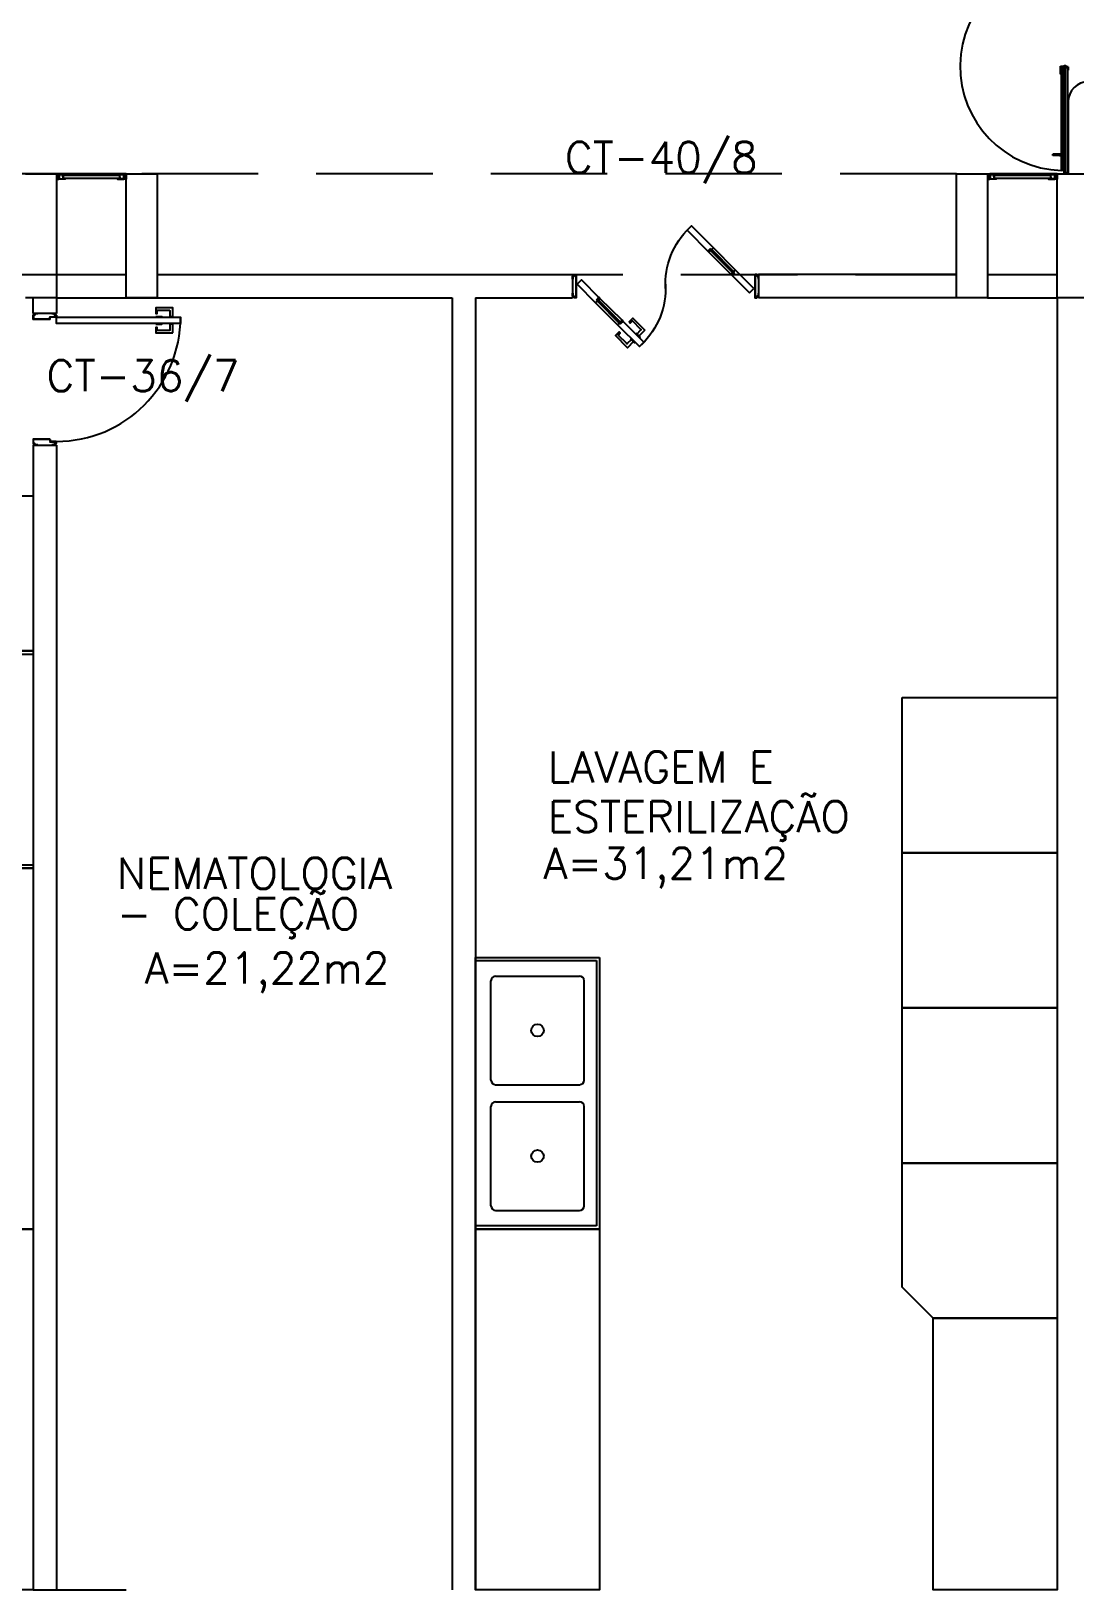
# Model space of a CAD drawing. Header units: millimetres. Extents: x 2128 to 2646, y 1972 to 2207.
# Drawn here: x 2352.65 to 2359.37, y 2037.52 to 2047.56 of the extents above; entities that cross this region are included whole.
import ezdxf

# ---------------------------------------------------------------- set-up
doc = ezdxf.new("R2010")
doc.units = ezdxf.units.MM
doc.linetypes.add('HIDDEN', pattern=[0.375, 0.25, -0.125])
for name, color, linetype in [('AR-ALV', 2, 'Continuous'), ('AR-BANCADAS', 1, 'Continuous'), ('AR-CORRIMAO-V', 52, 'Continuous'), ('AR-ESQ', 1, 'Continuous'), ('AR-ESTC', 3, 'Continuous'), ('AR-PORTA', 1, 'Continuous'), ('AR-PROJ', 1, 'HIDDEN'), ('AR-VIDRO', 2, 'Continuous'), ('BC- VISTA', 1, 'Continuous'), ('BC-CUBA', 1, 'Continuous'), ('COZ1', 1, 'Continuous'), ('DT-ESQ-BAGUETE-C', 1, 'Continuous'), ('DT-ESQ-PERFIL CADEIRA-C', 2, 'Continuous'), ('DT-ESQ-PERFIL CADEIRA-V', 2, 'Continuous'), ('DT-ESQ-VENEZIANA-C', 1, 'Continuous'), ('DT-ESQ-VENEZIANA-V', 1, 'Continuous'), ('ENDEREÇO', 2, 'Continuous'), ('maçaneta', 1, 'Continuous'), ('montantes', 1, 'Continuous'), ('mov', 1, 'Continuous'), ('PLAT-CONG', 7, 'Continuous'), ('PM-PERFIL U-C', 2, 'Continuous'), ('PM-VIDRO', 2, 'Continuous'), ('pm1', 2, 'Continuous'), ('pm2', 2, 'Continuous'), ('TEXTO', 2, 'Continuous'), ('Área', 2, 'Continuous')]:
    doc.layers.add(name, color=color, linetype=linetype)
doc.styles.add('UNB-100', font='simplex.shx', dxfattribs={"height": 0.2})
doc.styles.add('UNB1-100', font='simplex.shx', dxfattribs={"height": 0.2})

# ---------------------------------------------------------------- blocks, each defined once
blk = doc.blocks.new('CUBApnt-01P')
at = {"layer": 'COZ1'}
for p, q in [((-0.35, -0.1305), (-0.35, -0.6705)), ((-0.32, -0.1005), (0.32, -0.1005)), ((0.35, -0.1305), (0.35, -0.6705)), ((-0.32, -0.7005), (0.32, -0.7005))]:
    blk.add_line(p, q, dxfattribs=at)
blk.add_circle((0, -0.4005), 0.04, dxfattribs=at)
for centre, start, end in [((-0.32, -0.1305), 90, 180), ((0.32, -0.1305), 0, 90), ((-0.32, -0.6705), 180, 270), ((0.32, -0.6705), 270, 0)]:
    blk.add_arc(centre, 0.03, start, end, dxfattribs=at)
blk = doc.blocks.new('BCP04')
at = {"layer": 'BC- VISTA'}
for p, q in [((0, -0.02), (0.78, -0.02)), ((0.78, -0.02), (0.78, -1.73)), ((0.78, -1.73), (0, -1.73))]:
    blk.add_line(p, q, dxfattribs=at)
blk.add_lwpolyline([(0.8, 0), (0.8, -1.75), (0, -1.75), (0, 0)], close=True, dxfattribs=at)
at = {"layer": 'BC-CUBA', "rotation": 90}
for p in [(0, -0.47), (0, -1.28)]:
    blk.add_blockref('CUBApnt-01P', p, dxfattribs=at)
blk = doc.blocks.new('BCP17')
at = {"layer": 'BC- VISTA'}
blk.add_lwpolyline([(0.8, 0), (0.8, -2.325), (0, -2.325), (0, 0)], close=True, dxfattribs=at)
blk = doc.blocks.new('BCP16')
at = {"layer": 'BC- VISTA'}
blk.add_lwpolyline([(0.8, 0), (0.8, -1.75), (0, -1.75), (0, 0)], close=True, dxfattribs=at)
blk = doc.blocks.new('BCP26')
at = {"layer": 'BC- VISTA'}
blk.add_lwpolyline([(0, -0.8), (0, 0), (1, 0), (1, -1), (0.2, -1)], close=True, dxfattribs=at)
blk = doc.blocks.new('BCP02')
at = {"layer": 'BC- VISTA'}
for p, q in [((0, -0.02), (0.78, -0.02)), ((0.78, -0.02), (0.78, -1.38)), ((0.78, -1.38), (0, -1.38))]:
    blk.add_line(p, q, dxfattribs=at)
blk.add_lwpolyline([(0.8, 0), (0.8, -1.4), (0, -1.4), (0, 0)], close=True, dxfattribs=at)
blk = doc.blocks.new('EF01-P')
at = {"layer": 'DT-ESQ-BAGUETE-C', "ltscale": 0.1}
for points in [[(0.002, 0.035), (0.015, 0.035), (0.015, 0.033), (0.002, 0.033), (0.002, 0.005), (0.015, 0.005), (0.015, 0.004), (0.002, 0.004, -0.414214), (0, 0.005), (0, 0.033, -0.414214)], [(0.448, 0.035), (0.435, 0.035), (0.435, 0.033), (0.448, 0.033), (0.448, 0.005), (0.435, 0.005), (0.435, 0.004), (0.448, 0.004, 0.414214), (0.45, 0.005), (0.45, 0.033, 0.414214)]]:
    blk.add_lwpolyline(points, format="xyb", close=True, dxfattribs=at)
at = {"layer": 'DT-ESQ-PERFIL CADEIRA-C', "ltscale": 0.1}
for points in [[(0.01, 0.002), (0.01, 0.003), (0.002, 0.003, 1), (0.002, 0), (0.015, 0, 0.414214), (0.016, 0.002), (0.016, 0.033), (0.043, 0.033)], [(0.043, 0.006), (0.018, 0.006), (0.018, 0.016), (0.016, 0.016), (0.016, 0.006, 0.414214), (0.018, 0.005), (0.043, 0.005), (0.056, 0.005, 1), (0.056, 0.008), (0.043, 0.008), (0.043, 0.02), (0.043, 0.032), (0.056, 0.032, 1), (0.056, 0.035), (0.043, 0.035), (0.016, 0.035, 0.414214), (0.015, 0.033), (0.015, 0.002), (0.002, 0.002)], [(0.041, 0.02), (0.041, 0.032, -0.414214), (0.043, 0.033), (0.056, 0.033)], [(0.041, 0.02), (0.041, 0.008, 0.414214), (0.043, 0.006), (0.056, 0.006)], [(0.407, 0.006), (0.432, 0.006), (0.432, 0.016), (0.433, 0.016), (0.433, 0.006, -0.414214), (0.432, 0.005), (0.407, 0.005), (0.394, 0.005, -1), (0.394, 0.008), (0.407, 0.008), (0.407, 0.02), (0.407, 0.032), (0.394, 0.032, -1), (0.394, 0.035), (0.407, 0.035), (0.433, 0.035, -0.414214), (0.435, 0.033), (0.435, 0.002), (0.448, 0.002)], [(0.408, 0.02), (0.408, 0.032, 0.414214), (0.407, 0.033), (0.394, 0.033)], [(0.408, 0.02), (0.408, 0.008, -0.414214), (0.407, 0.006), (0.394, 0.006)], [(0.44, 0.002), (0.44, 0.003), (0.448, 0.003, -1), (0.448, 0), (0.435, 0, -0.414214), (0.433, 0.002), (0.433, 0.033), (0.407, 0.033)]]:
    blk.add_lwpolyline(points, format="xyb", dxfattribs=at)
at = {"layer": 'DT-ESQ-PERFIL CADEIRA-V', "ltscale": 0.1}
blk.add_line((0.015, 0), (0.435, 0), dxfattribs=at)
at = {"layer": 'DT-ESQ-VENEZIANA-C', "ltscale": 0.1}
for p, q in [((0.043, 0.011), (0.407, 0.011)), ((0.043, 0.009), (0.407, 0.009))]:
    blk.add_line(p, q, dxfattribs=at)
at = {"layer": 'DT-ESQ-VENEZIANA-V', "ltscale": 0.1}
blk.add_line((0.043, 0.031), (0.407, 0.031), dxfattribs=at)
blk = doc.blocks.new('PV1')
at = {"layer": 'AR-VIDRO'}
for p, q in [((0.682, 0.02), (0.005, 0.02)), ((0.682, 0.005), (0.005, 0.005)), ((0.022, 0.044), (0.022, 0.029)), ((0.022, 0.044), (0.688, 0.044)), ((0.022, 0.029), (0.688, 0.029)), ((2.703, 0.044), (2.037, 0.044)), ((2.703, 0.029), (2.037, 0.029)), ((2.043, 0.02), (2.72, 0.02)), ((2.043, 0.005), (2.72, 0.005)), ((2.703, 0.044), (2.703, 0.029))]:
    blk.add_line(p, q, dxfattribs=at)
at = {"layer": 'maçaneta'}
for p, q in [((0.112, 0.044), (0.112, 0.049)), ((0.112, 0.049), (0.132, 0.049)), ((0.117, 0.099), (0.127, 0.099)), ((0.117, 0.049), (0.117, 0.099)), ((0.127, 0.049), (0.127, 0.099)), ((0.132, 0.044), (0.132, 0.049)), ((2.613, 0.049), (2.593, 0.049)), ((2.593, 0.044), (2.593, 0.049)), ((2.598, 0.049), (2.598, 0.099)), ((2.608, 0.099), (2.598, 0.099)), ((2.608, 0.049), (2.608, 0.099)), ((2.613, 0.044), (2.613, 0.049))]:
    blk.add_line(p, q, dxfattribs=at)
at = {"layer": 'montantes'}
for p, q in [((0, 0), (0, 0.025)), ((0, 0.025), (0.02, 0.025)), ((0, 0), (0.02, 0)), ((0.005, 0.005), (0.005, 0.02)), ((0.02, 0.02), (0.02, 0.025)), ((0.02, 0), (0.02, 0.005)), ((0.642, 0.049), (0.693, 0.049)), ((0.642, 0.025), (0.693, 0.025)), ((0.688, 0.025), (0.668, 0.025)), ((0.668, 0.02), (0.668, 0.025)), ((0.668, 0), (0.668, 0.005)), ((0.688, 0), (0.668, 0)), ((0.682, 0.005), (0.682, 0.02)), ((0.688, 0.044), (0.688, 0.029)), ((0.688, 0), (0.688, 0.025)), ((0.693, 0.049), (0.693, 0.025)), ((2.032, 0.049), (2.032, 0.025)), ((2.082, 0.049), (2.032, 0.049)), ((2.082, 0.025), (2.032, 0.025)), ((2.037, 0.044), (2.037, 0.029)), ((2.037, 0.025), (2.057, 0.025)), ((2.037, 0), (2.037, 0.025)), ((2.037, 0), (2.057, 0)), ((2.043, 0.005), (2.043, 0.02)), ((2.057, 0.02), (2.057, 0.025)), ((2.057, 0), (2.057, 0.005)), ((2.705, 0.02), (2.705, 0.025)), ((2.725, 0.025), (2.705, 0.025)), ((2.705, 0), (2.705, 0.005)), ((2.725, 0), (2.705, 0)), ((2.72, 0.005), (2.72, 0.02)), ((2.725, 0), (2.725, 0.025))]:
    blk.add_line(p, q, dxfattribs=at)
for centre in [(0.693, 0.02), (2.032, 0.02)]:
    blk.add_circle(centre, 0.005, dxfattribs=at)
for centre, start, end in [((0.642, 0.044), 90, 180), ((0.642, 0.03), 180, 270), ((2.082, 0.044), 0, 90), ((2.082, 0.03), 270, 0)]:
    blk.add_arc(centre, 0.005, start, end, dxfattribs=at)
at = {"layer": 'mov'}
for centre, start, end in [((0.692, 0.025), 0, 178.3547), ((2.033, 0.025), 1.6453, 180)]:
    blk.add_arc(centre, 0.671, start, end, dxfattribs=at)
blk = doc.blocks.new('PM7B')
at = {"layer": 'maçaneta'}
for points in [[(0.732, -0.208), (0.771, -0.247), (0.785, -0.233), (0.758, -0.206, -0.414214), (0.758, -0.204), (0.813, -0.148), (0.827, -0.162), (0.834, -0.155), (0.81, -0.13)], [(0.806, -0.282), (0.845, -0.321), (0.923, -0.243), (0.898, -0.219), (0.891, -0.226), (0.905, -0.24), (0.849, -0.295, -0.414214), (0.847, -0.295), (0.82, -0.268)], [(0.845, -0.321), (0.806, -0.282), (0.82, -0.268), (0.847, -0.295, 0.414214), (0.849, -0.295), (0.905, -0.24), (0.891, -0.226), (0.898, -0.219), (0.923, -0.243)]]:
    blk.add_lwpolyline(points, format="xyb", close=True, dxfattribs=at)
for points in [[(0.792, -0.226), (0.764, -0.254), (0.767, -0.258), (0.795, -0.229)], [(0.792, -0.226), (0.764, -0.254), (0.767, -0.258), (0.795, -0.229)], [(0.827, -0.261), (0.799, -0.289), (0.795, -0.286), (0.824, -0.258)], [(0.827, -0.261), (0.799, -0.289), (0.795, -0.286), (0.824, -0.258)]]:
    blk.add_lwpolyline(points, close=True, dxfattribs=at)
at = {"layer": 'mov'}
for centre, start, end in [((0.099, 0.089), 356.8029, 46.3992), ((1.101, 0.061), 176.8029, 226.3992)]:
    blk.add_arc(centre, 0.501, start, end, dxfattribs=at)
at = {"layer": 'PM-PERFIL U-C'}
for p, q in [((0, 0.12), (0, 0.139)), ((0.002, 0.12), (0, 0.12)), ((0.001, 0.14), (0.01, 0.14)), ((0.01, 0.138), (0.002, 0.138)), ((0.002, 0.138), (0.002, 0.12)), ((0.01, 0.14), (0.01, 0.149)), ((0.012, 0.15), (0.023, 0.15)), ((0.023, 0.148), (0.012, 0.148)), ((0.012, 0.148), (0.012, 0.14)), ((0.023, 0.148), (0.023, 0.002)), ((0.025, 0.149), (0.025, 0.001)), ((1.175, 0.149), (1.175, 0.001)), ((1.188, 0.15), (1.176, 0.15)), ((1.177, 0.148), (1.188, 0.148)), ((1.177, 0.148), (1.177, 0.002)), ((1.188, 0.148), (1.188, 0.14)), ((1.189, 0.138), (1.198, 0.138)), ((1.19, 0.14), (1.19, 0.149)), ((1.198, 0.14), (1.19, 0.14)), ((1.198, 0.138), (1.198, 0.12)), ((1.198, 0.12), (1.2, 0.12)), ((1.2, 0.12), (1.2, 0.139)), ((0, 0.012), (0, 0.03)), ((0, 0.03), (0.002, 0.03)), ((0.01, 0.01), (0.001, 0.01)), ((0.002, 0.03), (0.002, 0.012)), ((0.002, 0.012), (0.01, 0.012)), ((0.01, 0.001), (0.01, 0.01)), ((0.012, 0.01), (0.012, 0.002)), ((0.012, 0.002), (0.023, 0.002)), ((0.023, 0), (0.012, 0)), ((1.188, 0.002), (1.177, 0.002)), ((1.176, 0), (1.188, 0)), ((1.188, 0.01), (1.188, 0.002)), ((1.198, 0.012), (1.189, 0.012)), ((1.19, 0.01), (1.198, 0.01)), ((1.19, 0.001), (1.19, 0.01)), ((1.198, 0.03), (1.198, 0.012)), ((1.2, 0.03), (1.198, 0.03)), ((1.2, 0.012), (1.2, 0.03))]:
    blk.add_line(p, q, dxfattribs=at)
for centre, start, end in [((0.001, 0.139), 90, 180), ((0.012, 0.149), 90, 180), ((0.01, 0.14), 270, 0), ((0.023, 0.149), 0, 90), ((1.176, 0.149), 90, 180), ((1.188, 0.149), 0, 90), ((1.189, 0.14), 180, 270), ((1.198, 0.139), 0, 90), ((0.001, 0.012), 180, 270), ((0.01, 0.01), 0, 90), ((0.012, 0.001), 180, 270), ((0.023, 0.001), 269.9386, 0), ((1.176, 0.001), 180, 270.0614), ((1.189, 0.01), 90, 180), ((1.188, 0.001), 270, 0), ((1.198, 0.012), 270, 0)]:
    blk.add_arc(centre, 0.0015, start, end, dxfattribs=at)
at = {"layer": 'PM-VIDRO'}
for p, q in [((0.161, 0.171), (0.302, 0.312)), ((0.309, 0.305), (0.168, 0.164)), ((0.891, -0.155), (1.032, -0.014)), ((1.039, -0.021), (0.898, -0.162))]:
    blk.add_line(p, q, dxfattribs=at)
at = {"layer": 'pm1'}
for p, q in [((0.302, 0.312), (0.291, 0.323)), ((0.302, 0.312), (0.309, 0.319)), ((0.327, 0.302), (0.309, 0.319)), ((0.316, 0.312), (0.309, 0.305)), ((0.32, 0.294), (0.309, 0.305)), ((0.327, 0.302), (0.32, 0.294)), ((0.03, 0.061), (0.15, 0.181)), ((0.178, 0.153), (0.058, 0.033)), ((0.15, 0.181), (0.161, 0.171)), ((0.154, 0.164), (0.161, 0.171)), ((0.171, 0.146), (0.154, 0.164)), ((0.168, 0.164), (0.161, 0.157)), ((0.168, 0.164), (0.178, 0.153)), ((0.178, 0.153), (0.171, 0.146)), ((0.058, 0.033), (0.03, 0.061)), ((1.022, -0.003), (1.029, 0.004)), ((1.029, 0.004), (1.046, -0.014)), ((1.032, -0.014), (1.039, -0.007)), ((1.046, -0.014), (1.039, -0.021)), ((0.873, -0.152), (0.88, -0.144)), ((0.873, -0.152), (0.891, -0.169)), ((0.88, -0.144), (0.891, -0.155)), ((0.884, -0.162), (0.891, -0.155)), ((0.898, -0.162), (0.891, -0.169)), ((0.898, -0.162), (0.909, -0.173))]:
    blk.add_line(p, q, dxfattribs=at)
for points in [[(0.291, 0.323), (0.433, 0.464), (0.461, 0.436), (0.32, 0.294)], [(1.032, -0.014), (1.022, -0.003), (1.142, 0.117), (1.17, 0.089), (1.05, -0.031), (1.039, -0.021)], [(0.909, -0.173), (0.767, -0.314), (0.739, -0.286), (0.873, -0.152)]]:
    blk.add_lwpolyline(points, dxfattribs=at)
at = {"layer": 'pm2', "color": 1}
for p, q in [((0.15, 0.181), (0.291, 0.323)), ((0.32, 0.294), (0.178, 0.153)), ((0.88, -0.144), (1.022, -0.003)), ((1.05, -0.031), (0.909, -0.173))]:
    blk.add_line(p, q, dxfattribs=at)
blk = doc.blocks.new('PM3')
at = {"layer": 'maçaneta'}
for points in [[(0.02, 0.825), (-0.035, 0.825), (-0.035, 0.715), (0, 0.715), (0, 0.725), (-0.02, 0.725), (-0.02, 0.804, -0.414214), (-0.019, 0.805), (0.02, 0.805)], [(0.125, 0.825), (0.07, 0.825), (0.07, 0.805), (0.108, 0.805, -0.414214), (0.11, 0.804), (0.11, 0.725), (0.09, 0.725), (0.09, 0.715), (0.125, 0.715)]]:
    blk.add_lwpolyline(points, format="xyb", close=True, dxfattribs=at)
for points in [[(0.02, 0.715), (0.02, 0.755), (0.025, 0.755), (0.025, 0.715)], [(0.07, 0.715), (0.07, 0.755), (0.065, 0.755), (0.065, 0.715)]]:
    blk.add_lwpolyline(points, close=True, dxfattribs=at)
at = {"layer": 'mov'}
blk.add_arc((0.025, 0.075), 0.8, 0, 90, dxfattribs=at)
at = {"layer": 'PM-PERFIL U-C'}
for p, q in [((0, 0.045), (0, 0.063)), ((0.002, 0.045), (0, 0.045)), ((0.001, 0.065), (0.01, 0.065)), ((0.002, 0.063), (0.002, 0.045)), ((0.01, 0.063), (0.002, 0.063)), ((0.01, 0.065), (0.01, 0.073)), ((0.011, 0.075), (0.023, 0.075)), ((0.012, 0.073), (0.012, 0.064)), ((0.023, 0.073), (0.012, 0.073)), ((0.023, 0.033), (0.023, 0.073)), ((0.038, 0.032), (0.024, 0.032)), ((0.025, 0.073), (0.025, 0.034)), ((0.038, 0.034), (0.025, 0.034)), ((0.038, 0.032), (0.038, -0.073)), ((0.04, 0.032), (0.04, -0.074)), ((0.81, 0.032), (0.81, -0.074)), ((0.812, 0.034), (0.825, 0.034)), ((0.812, 0.032), (0.826, 0.032)), ((0.812, 0.032), (0.812, -0.073)), ((0.825, 0.073), (0.825, 0.034)), ((0.839, 0.075), (0.827, 0.075)), ((0.827, 0.073), (0.838, 0.073)), ((0.827, 0.033), (0.827, 0.073)), ((0.838, 0.073), (0.838, 0.064)), ((0.84, 0.065), (0.84, 0.073)), ((0.849, 0.065), (0.84, 0.065)), ((0.84, 0.063), (0.848, 0.063)), ((0.848, 0.063), (0.848, 0.045)), ((0.848, 0.045), (0.85, 0.045)), ((0.85, 0.045), (0.85, 0.063)), ((0, -0.045), (0.002, -0.045)), ((0, -0.064), (0, -0.045)), ((0.01, -0.065), (0.001, -0.065)), ((0.002, -0.045), (0.002, -0.063)), ((0.002, -0.063), (0.01, -0.063)), ((0.01, -0.074), (0.01, -0.065)), ((0.038, -0.075), (0.011, -0.075)), ((0.012, -0.065), (0.012, -0.073)), ((0.012, -0.073), (0.038, -0.073)), ((0.838, -0.073), (0.812, -0.073)), ((0.812, -0.075), (0.839, -0.075)), ((0.838, -0.065), (0.838, -0.073)), ((0.848, -0.063), (0.84, -0.063)), ((0.84, -0.074), (0.84, -0.065)), ((0.84, -0.065), (0.849, -0.065)), ((0.85, -0.045), (0.848, -0.045)), ((0.848, -0.045), (0.848, -0.063)), ((0.85, -0.064), (0.85, -0.045))]:
    blk.add_line(p, q, dxfattribs=at)
for centre, start, end in [((0.001, 0.063), 90, 180), ((0.011, 0.073), 90, 180), ((0.01, 0.064), 270, 0), ((0.023, 0.073), 360, 90), ((0.024, 0.033), 180, 270), ((0.038, 0.032), 0, 90), ((0.812, 0.032), 90, 180), ((0.827, 0.073), 90, 180), ((0.826, 0.033), 270, 0), ((0.84, 0.064), 180, 270), ((0.839, 0.073), 0, 90), ((0.849, 0.063), 0, 90), ((0.001, -0.064), 180, 270), ((0.01, -0.065), 0, 90), ((0.011, -0.074), 180, 270), ((0.038, -0.074), 269.9386, 0), ((0.812, -0.074), 180, 270.0614), ((0.84, -0.065), 90, 180), ((0.839, -0.074), 270, 0), ((0.849, -0.064), 270, 0)]:
    blk.add_arc(centre, 0.0015, start, end, dxfattribs=at)
at = {"layer": 'pm1'}
blk.add_lwpolyline([(0.065, 0.875), (0.065, 0.075), (0.025, 0.075), (0.025, 0.875)], close=True, dxfattribs=at)
blk = doc.blocks.new('A$C63644613')
at = {"layer": 'AR-CORRIMAO-V'}
blk.add_line((4.075, 25.15), (4.075, 24.688), dxfattribs=at)
blk.add_arc((4.205, 25.15), 0.13, 90, 180, dxfattribs=at)
blk = doc.blocks.new('BCP29')
at = {"layer": 'BC- VISTA'}
for p, q in [((0, -1), (0, 0)), ((0, 0), (1, 0)), ((1, 0), (1, -1)), ((1, -1), (0, -1))]:
    blk.add_line(p, q, dxfattribs=at)

msp = doc.modelspace()

# ---------------------------------------------------------------- linework, layer by layer
at = {"layer": 'AR-ALV'}
for p, q in [((2352.811, 2045.99), (2353.261, 2045.99)), ((2353.461, 2045.99), (2356.136, 2045.99)), ((2356.136, 2045.99), (2356.136, 2045.84)), ((2357.336, 2045.99), (2357.336, 2045.84)), ((2358.611, 2045.99), (2357.336, 2045.99)), ((2358.811, 2045.99), (2359.261, 2045.99)), ((2352.661, 2045.74), (2352.661, 2045.84)), ((2352.811, 2045.84), (2353.261, 2045.84)), ((2352.811, 2045.84), (2352.811, 2045.74)), ((2353.261, 2045.84), (2355.361, 2045.84)), ((2355.361, 2045.84), (2355.361, 2037.515)), ((2355.511, 2045.84), (2355.511, 2037.515)), ((2355.511, 2045.84), (2356.136, 2045.84)), ((2358.611, 2045.84), (2357.336, 2045.84)), ((2358.811, 2045.84), (2359.261, 2045.84)), ((2359.261, 2045.84), (2359.261, 2037.515)), ((2352.811, 2045.74), (2352.661, 2045.74)), ((2352.661, 2044.89), (2352.661, 2037.515)), ((2352.661, 2044.89), (2352.811, 2044.89)), ((2352.811, 2044.89), (2352.811, 2037.515)), ((2352.661, 2037.515), (2353.261, 2037.515))]:
    msp.add_line(p, q, dxfattribs=at)
at = {"layer": 'AR-ESTC'}
for p, q in [((2352.611, 2046.64), (2352.811, 2046.64)), ((2352.811, 2046.64), (2352.811, 2045.84)), ((2353.261, 2045.84), (2353.261, 2046.64)), ((2353.261, 2046.64), (2353.461, 2046.64)), ((2353.461, 2046.64), (2353.461, 2045.84)), ((2358.611, 2045.84), (2358.611, 2046.64)), ((2358.611, 2046.64), (2358.811, 2046.64)), ((2358.811, 2046.64), (2358.811, 2045.84)), ((2359.261, 2045.84), (2359.261, 2046.64)), ((2359.261, 2046.64), (2359.461, 2046.64)), ((2352.811, 2045.84), (2352.611, 2045.84)), ((2353.461, 2045.84), (2353.261, 2045.84)), ((2358.811, 2045.84), (2358.611, 2045.84)), ((2359.461, 2045.84), (2359.261, 2045.84))]:
    msp.add_line(p, q, dxfattribs=at)
at = {"layer": 'AR-PROJ', "ltscale": 3}
for p, q in [((2358.611, 2046.64), (2317.461, 2046.64)), ((2358.611, 2045.99), (2358.611, 2046.64)), ((2317.461, 2045.99), (2358.611, 2045.99))]:
    msp.add_line(p, q, dxfattribs=at)

# ---------------------------------------------------------------- block references
at = {"layer": 'AR-BANCADAS'}
for name, p in [('BCP26', (2351.661, 2044.565)), ('BCP29', (2358.261, 2043.265)), ('BCP29', (2358.261, 2042.265)), ('BCP17', (2351.861, 2042.165)), ('BCP04', (2355.511, 2041.59)), ('BCP29', (2358.261, 2041.265)), ('BCP26', (2358.261, 2040.265)), ('BCP17', (2351.861, 2039.84)), ('BCP17', (2355.511, 2039.84)), ('BCP16', (2358.461, 2039.265))]:
    msp.add_blockref(name, p, dxfattribs=at)
at = {"layer": 'AR-BANCADAS', "rotation": 180}
msp.add_blockref('BCP02', (2352.661, 2042.165), dxfattribs=at)
at = {"layer": 'AR-ESQ', "rotation": 180}
for p in [(2353.261, 2046.64), (2359.261, 2046.64)]:
    msp.add_blockref('EF01-P', p, dxfattribs=at)
at = {"layer": 'AR-PORTA'}
for name, p, rotation in [('PV1', (2359.331, 2046.64), 90), ('PM3', (2352.736, 2045.74), 270)]:
    msp.add_blockref(name, p, dxfattribs=dict(at, rotation=rotation))
at = {"layer": 'AR-PORTA', "xscale": -1}
msp.add_blockref('PM7B', (2357.336, 2045.84), dxfattribs=at)
at = {"layer": 'PLAT-CONG'}
msp.add_blockref('A$C63644613', (2355.256, 2021.953), dxfattribs=at)

# ---------------------------------------------------------------- texts
at = {"layer": 'ENDEREÇO', "style": 'UNB1-100'}
for s, p in [('CT-40/8', (2356.087, 2046.645)), ('CT-36/7', (2352.747, 2045.238))]:
    msp.add_text(s, height=0.2, dxfattribs=at).set_placement(p)
at = {"layer": 'TEXTO', "style": 'UNB-100'}
for s, p in [('LAVAGEM E', (2355.978, 2042.717)), ('ESTERILIZAÇÃO', (2355.978, 2042.398)), ('NEMATOLOGIA', (2353.201, 2042.032)), ('- COLEÇÃO', (2353.201, 2041.771))]:
    msp.add_text(s, height=0.2, dxfattribs=at).set_placement(p)
at = {"layer": 'Área', "style": 'UNB-100'}
for s, p in [('A=31,21m2', (2355.95, 2042.097)), ('A=21,22m2', (2353.38, 2041.422))]:
    msp.add_text(s, height=0.2, dxfattribs=at).set_placement(p)

doc.saveas('drawing.dxf')
